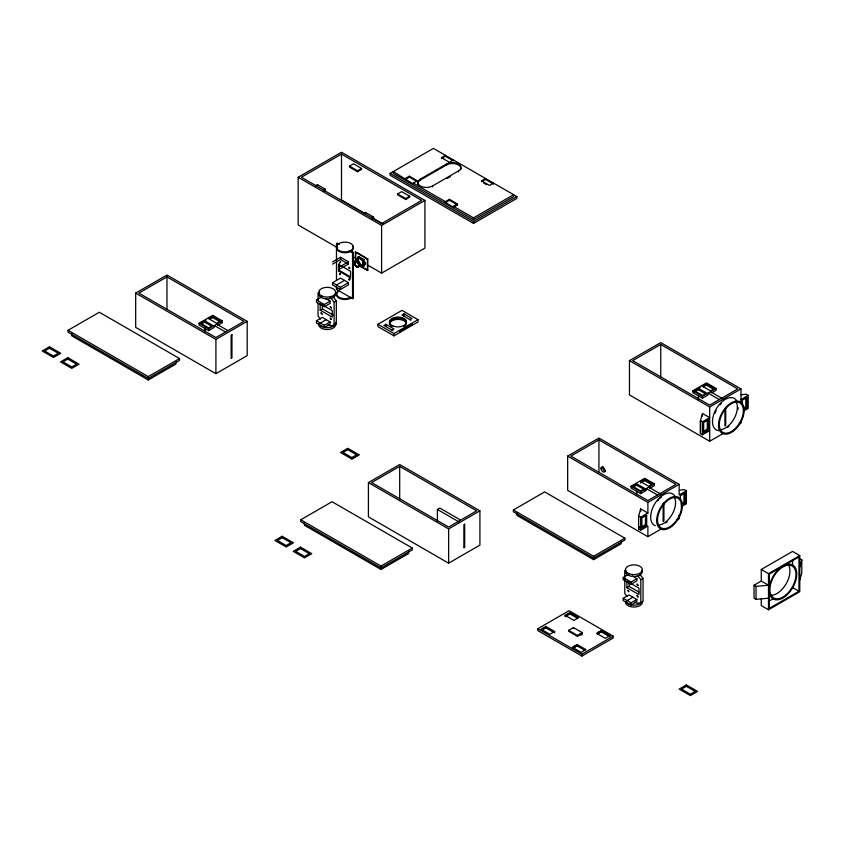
<?xml version="1.0" encoding="UTF-8"?>
<svg xmlns="http://www.w3.org/2000/svg" width="844" height="844" viewBox="0 0 844 844"><rect width="100%" height="100%" fill="white"/><g stroke="black" fill="none" stroke-linecap="round" stroke-linejoin="round"><path stroke-width="1.27" d="M679.167 484.361L598.945 438.047L567.664 456.108L567.664 490.375L647.886 536.689L647.886 526.044L640.659 530.211L638.655 529.051L638.634 516.074L640.659 508.9L647.886 513.068L647.886 502.423L679.167 484.361L679.167 495.006L686.383 490.839L686.383 503.805L681.235 506.79M761.267 599.166L761.267 605.602L768.494 609.769L799.774 591.707L799.774 555.584L792.558 551.417L761.267 569.478L761.267 581.052L754.051 585.219L754.051 598.196L756.055 599.346L768.494 598.196L768.494 573.646L761.267 569.478M768.494 609.769L768.494 598.196M316.447 320.762L316.437 322.978L324.296 327.525L330.109 324.17L330.12 321.944L322.26 317.407L316.447 320.762L324.307 325.299L330.12 321.944M322.313 296.613L316.5 299.968L316.5 302.184L324.36 306.72L330.173 303.365L330.173 301.15L325.689 298.554M321.3 304.315L332.241 310.624L332.219 317.101L320.182 310.149L320.203 303.682M320.182 310.149L322.397 308.872L322.408 304.99M324.296 327.525L324.307 325.299M324.36 306.72L324.37 304.505L330.173 301.15M623.167 598.28L623.157 600.506L631.027 605.043L636.83 601.688L636.84 599.472L628.98 594.936L623.167 598.28L631.027 602.827L636.84 599.472M628.073 574.69L623.231 577.486L623.22 579.701L631.08 584.238L636.893 580.883L636.904 578.668L632.409 576.072M626.913 587.667L626.923 581.199L629.118 582.466L629.118 586.39L626.913 587.667L638.94 594.619L638.961 588.152L631.301 583.731M631.027 605.043L631.027 602.827M631.08 584.238L631.09 582.022L636.904 578.668M359.386 265.955L367.773 270.375L367.773 258.802L366.37 258.686L365.768 257.642L357.74 253.01L356.78 253.559L355.377 252.061L355.377 261.06M357.74 253.01L357.297 253.422L355.377 252.061M365.41 269.426L365.937 268.835M340.174 273.087C341.535 276.452 337.927 273.34 340.195 273.772M638.655 529.051L639.33 526.656M700.467 420.639L702.472 413.454L709.688 417.632L702.472 421.8L700.467 420.639L700.467 433.605L702.472 434.765L709.688 430.598M799.774 567.157L801.779 559.983L799.774 558.823M799.774 580.134L801.779 572.949L801.8 559.952M366.591 258.707L357.381 253.221M337.632 247.746L298.175 224.968L298.175 177.261L341.493 152.247L424.922 200.418L424.922 248.115L381.604 273.129L368.068 265.322M341.493 154.104L301.382 177.261L381.604 223.576L421.705 200.418L341.493 154.104L341.493 199.954L365.22 213.648M315.424 185.828L317.428 184.667L325.446 189.299L325.446 190.227L323.442 191.388M349.511 166.141L353.52 163.831L361.548 168.462L361.548 169.391L357.529 171.701L349.511 167.07L349.511 166.141L357.529 170.773L361.548 168.462M68.047 330.299L99.339 312.238L179.55 358.552L179.55 360.409L148.27 378.471L68.047 332.156L68.047 330.299L148.27 376.614L179.55 358.552M135.684 293.1L166.975 275.038L247.186 321.353L247.186 355.63L215.906 373.692L135.684 327.377L135.684 293.1L215.906 339.415L247.186 321.353M166.975 276.895L138.891 293.1L215.906 337.568L243.979 321.353L166.975 276.895L166.975 309.315M323.442 190.459L325.446 189.299M390.097 173.41L433.415 148.407L516.834 196.568L516.834 198.424L473.516 223.428L390.097 175.267L390.097 173.41L473.516 221.582L516.834 196.568M405.331 178.506L409.351 176.196L417.369 180.827L413.36 183.137L413.36 184.066L393.304 171.564L393.304 173.41L473.516 219.725L513.627 196.568L513.627 194.711L473.516 217.868L453.471 206.295L453.471 207.223L445.442 202.592L445.442 201.663L413.36 183.137M405.331 179.434L409.351 177.113L417.369 181.745M441.433 158.588L445.442 156.277L453.471 160.909L453.471 159.98L449.451 162.301L441.433 157.67L445.442 155.349L445.442 156.277M458.482 170.984L432.413 186.028A8.503 4.916 0 0 1 420.375 186.028A8.503 4.916 0 0 1 420.375 179.086L446.444 164.031A8.503 4.916 0 0 1 458.482 164.031A8.503 4.916 0 0 1 458.482 170.984L458.482 171.902M418.17 184.752A8.503 4.916 0 0 1 420.375 180.015L446.444 164.96A8.503 4.916 0 0 1 456.72 164.179A8.503 4.916 0 0 1 460.687 169.707M363.553 213.616L365.558 212.456L373.575 217.087L373.575 218.016L371.571 219.176M397.64 193.93L401.66 191.62L409.678 196.251L409.678 197.169L405.669 199.49L397.64 194.858L397.64 193.93L405.669 198.562L409.678 196.251M371.571 218.248L373.575 217.087M447.141 178.453L450.548 176.491M225.411 331.935L214.302 325.52L214.302 327.377L208.69 330.616L199.057 325.056L199.057 323.21L212.699 315.329L222.32 320.889L222.32 322.746L217.826 325.341M204.67 320.794L200.503 323.21L208.69 327.926L212.857 325.52L204.67 320.794L204.67 322.186L211.833 326.322M205.482 320.425L206.284 319.96M212.699 316.162L208.521 318.578L216.708 323.294L220.875 320.889L212.699 316.162L212.699 317.555L220.875 322.281M201.547 323.99L204.67 322.186M209.565 319.359L212.699 317.555M298.175 177.261L381.604 225.422L424.922 200.418M222.32 320.889L208.69 328.759L208.69 330.616M332.557 261.904L340.575 257.272L348.435 261.809L348.435 264.035L340.417 268.666M332.557 264.13L340.575 259.498L348.435 264.035M349.321 250.921L352.528 252.778L353.33 252.314L353.33 298.164L352.528 298.628L336.482 289.365L336.482 286.749M445.442 201.663L449.451 199.342L457.48 203.974L457.48 204.902L454.473 206.643M485.553 179.434L481.544 181.745L481.544 180.827L485.553 178.506L485.553 179.434L493.571 184.066M338.486 264.362L350.524 271.304L350.524 277.792L338.486 270.84L338.486 264.362L339.288 263.898L339.288 270.375L350.228 276.695M445.442 202.592L449.451 200.271L457.48 204.902M340.417 266.44L348.435 261.809M356.738 260.416A1.139 0.654 60 0 1 357.139 258.918L357.94 259.382L357.94 257.103L359.143 256.418M357.139 258.918L358.341 258.222M71.656 333.359L71.656 335.764L148.27 379.99L175.942 364.017L175.942 361.612M338.486 270.84L339.288 270.375M453.471 206.295L457.48 203.974M493.571 183.137L489.562 185.458L481.544 180.827M357.94 257.103L363.152 260.121L364.365 259.424M366.612 258.538L367.773 258.802M363.152 260.121L363.152 262.389L364.365 261.693M363.152 262.389L363.964 262.853L365.167 262.157M364.365 265.818L363.152 266.514L363.152 264.246L364.808 264.214A1.139 0.654 60 0 0 365.61 263.75A1.139 0.654 60 0 0 364.808 262.368L364.007 261.904L364.007 259.635L358.784 256.618M332.557 282.74L340.575 278.109L348.435 282.656L348.435 284.871L340.417 289.503L332.557 284.966L332.557 282.74L340.417 287.287L348.435 282.656M363.152 264.246L363.964 264.7L365.167 264.014M336.482 285.008L344.51 280.377M366.612 270.122L367.773 270.375M336.482 289.365L337.283 288.901M328.094 324.592L330.099 325.742L334.108 325.288L334.108 302.131L336.323 300.854L333.106 296.772M320.372 323.03L326.185 319.676M334.108 325.288L336.323 324.012L336.323 300.854M377.912 324.286L401.976 310.392L418.023 319.654L418.023 321.975L393.948 335.87L377.912 326.607L377.912 324.286L393.948 333.549L418.023 319.654M391.943 330.078L393.948 328.917L385.93 324.286L383.925 325.446L392.945 330.658M409.994 319.654L411.999 318.504L403.981 313.873L401.976 315.023L410.996 320.235M351.779 458.978L359.038 454.789L347.77 448.28L340.512 452.479L351.779 458.978L359.006 454.789M300.77 519.777L332.051 501.716L412.273 548.03L412.273 549.887L380.992 567.949L300.77 521.634L300.77 519.777L380.992 566.092L412.273 548.03M368.406 482.589L399.697 464.527L479.909 510.831L479.909 545.108L448.628 563.17L368.406 516.855L368.406 482.589L448.628 528.903L479.909 510.831M399.697 466.373L371.613 482.589L448.628 527.046L476.702 510.831L399.697 466.373L399.697 498.793M723.097 433.51L709.688 441.243L629.466 394.929L629.466 360.662L660.757 342.601L740.969 388.915L740.969 403.453M660.757 344.447L632.673 360.662L709.688 405.12L737.761 388.915L660.757 344.447L660.757 376.867M437.392 521.297L437.392 509.449L439.798 508.056L460.581 520.052M598.945 439.893L570.871 456.108L647.886 500.566L675.96 484.361L598.945 439.893L598.945 472.313M304.378 522.837L304.378 525.242L380.992 569.478L408.665 553.495L408.665 551.09M719.193 399.497L708.084 393.082L708.084 394.929L702.472 398.178L692.84 392.618L692.84 390.761L706.481 382.891L716.102 388.451L716.102 390.297L711.608 392.893M694.285 390.761L698.452 388.356L706.639 393.082L702.472 395.488L694.285 390.761L694.285 392.154L698.452 389.749L705.616 393.884M699.254 387.987L700.056 387.523M706.481 383.725L702.303 386.13L710.49 390.856L714.657 388.451L706.481 383.725L706.481 385.117L713.634 389.253M703.347 386.921L706.481 385.117M716.102 388.451L702.472 396.321L702.472 398.178M513.384 509.955L544.665 491.894L624.887 538.208L624.887 540.054L593.596 558.116L513.384 511.802L513.384 509.955L593.596 556.27L624.887 538.208M629.466 360.662L709.688 406.977L740.969 388.915M740.969 399.56L748.195 395.393L748.195 408.369L744.07 410.743M703.432 431.432L707.283 429.206L708.485 429.902L708.485 419.711L703.674 422.485L703.674 432.677L708.485 429.902M743.859 408.085L745.79 406.977L746.993 407.673L746.993 397.482L742.171 400.256L742.171 404.076M744.102 409.34L746.993 407.673M657.381 494.943L646.282 488.528L646.282 490.375L640.659 493.624L631.038 488.064L631.038 486.207L644.679 478.337L654.3 483.897L654.3 485.743L649.806 488.338M738.743 424.479L740.969 423.182L740.969 420.544M636.65 483.802L632.483 486.207L640.659 490.934L644.837 488.528L636.65 483.802L636.65 485.194L644.837 489.91M644.679 479.17L640.501 481.576L648.688 486.302L652.855 483.897L644.679 479.17L644.679 480.563L651.832 484.688M632.483 487.6L636.65 485.194M640.501 482.968L644.679 480.563M654.3 483.897L640.659 491.767L640.659 493.624M638.655 516.085L640.659 517.235L647.886 513.068M641.63 526.878L645.481 524.651L646.683 525.348L646.683 515.156L641.862 517.931L641.862 528.122L646.683 525.348M681.097 504.09L683.978 502.423L685.18 503.119L685.18 492.928L680.369 495.702L680.369 499.521M681.33 505.334L685.18 503.119M516.992 513.015L516.992 515.42L593.596 559.646L621.279 543.673L621.279 541.257M647.886 536.689L661.295 528.945M676.93 519.915L679.167 518.627L679.167 515.083M537.797 628.738L569.088 610.676L613.208 636.154L613.208 638.001L581.917 656.062L537.797 630.595L537.797 628.738L581.917 654.216L613.208 636.154M554.645 631.523L545.825 626.427L541.004 629.202L549.834 634.298L554.645 631.523L554.645 632.905M565.069 615.308L569.89 612.533L578.71 617.629L573.899 620.403L565.069 615.308L565.069 616.7L569.89 613.926L577.602 618.378M541.806 630.13L545.825 627.82L553.537 632.272M634.815 602.11L636.819 603.27L640.828 602.806L640.828 579.649L643.044 578.372L639.836 574.3M568.687 630.362L573.498 627.588L582.318 632.683L582.318 633.601L577.507 636.387L568.687 631.291L568.687 630.362L577.507 635.458L582.318 632.683M627.103 600.559L632.905 597.204M640.828 602.806L643.044 601.529L643.044 578.372M577.106 644.489L572.295 647.264L581.115 652.359L585.926 649.585L577.106 644.489L577.106 646.346M601.361 630.479L596.55 633.264L605.38 638.359L610.191 635.574L601.361 630.479L601.361 632.335M572.295 648.656L577.106 645.882L584.829 650.334M597.352 634.192L601.361 631.871L610.191 636.967M768.494 573.646L799.774 555.584M768.578 601.382L773.146 598.744M798.973 591.243L769.295 608.376L769.295 574.11L798.973 556.977L798.973 591.243L792.558 587.54M334.308 324.233L336.323 324.012M741.211 394.707L746.191 394.243L748.195 395.393M679.409 490.142L684.379 489.678L686.383 490.839M754.051 585.219L756.055 586.38L768.494 585.219L761.267 581.052M340.691 261.461C340.797 263.687 338.497 262.706 340.195 262.189M349.922 278.362L349.405 279.111M483.549 182.905L486.555 184.646M710.49 391.69L722.707 398.748M692.84 390.761L702.588 396.385M323.442 189.067L325.446 190.227M371.571 216.855L373.575 218.016M373.122 218.216L383.292 224.093M339.425 244.285L337.283 243.051L336.482 243.515L336.482 280.197M351.188 251.079L353.33 252.314M353.414 256.861L355.672 258.158M361.074 265.311L363.152 266.514M360.747 266.324L365.768 269.215M403.843 318.863L405.985 320.098M400.636 317.523L405.985 320.604M648.688 487.136L660.905 494.194M316.5 299.968L324.37 304.505M631.038 486.207L640.775 491.83M322.397 308.872L333.338 315.192M567.664 456.108L647.886 502.423M216.708 324.128L227.817 330.542M199.057 323.21L208.806 328.833M623.231 577.486L631.09 582.022M629.118 586.39L638.971 592.077M437.392 509.449L459.273 522.077M349.922 268.181C347.886 265.248 349.057 270.344 349.638 267.896M349.638 279.48C349.057 281.917 347.886 276.832 349.922 279.754M637.621 575.576L640.828 579.649M627.187 596.602L624.782 593.543L624.782 570.386M330.099 297.035L334.108 302.131M320.467 319.074L318.061 316.025L318.061 303.154M792.558 559.857L792.558 566.451M756.034 586.369L756.034 599.377M745.79 396.786L745.79 406.977M725.734 407.494L725.734 425.503L724.933 425.967L724.933 409.234M709.688 406.977L709.688 441.243M707.283 420.291L707.283 429.206M702.472 413.454L702.472 416.05M702.472 421.8L702.472 434.765M700.446 420.628L700.446 433.637M698.452 388.356L698.452 389.749M698.452 395.804L698.452 399.666M683.978 493.508L683.978 502.423M663.922 502.929L663.922 520.948L663.12 521.413L663.12 503.393M645.481 515.737L645.481 524.651M640.659 508.9L640.659 511.496M640.659 517.235L640.659 530.211M636.65 491.25L636.65 495.111M598.955 631.871L598.955 633.264M593.596 556.27L593.596 559.646M581.917 654.216L581.917 656.062M579.912 634.066L579.912 634.994M577.507 635.458L577.507 636.387M574.701 645.882L574.701 647.728M573.498 627.588L573.498 628.506M569.89 612.533L569.89 614.39M567.484 613.926L567.484 615.772M545.825 626.427L545.825 628.284M543.409 627.82L543.409 629.666M473.516 217.868L473.516 219.725M473.516 221.582L473.516 223.428M449.451 199.342L449.451 200.271M448.628 528.903L448.628 563.17M446.444 164.031L446.444 164.96M432.413 186.028L432.413 186.957M420.375 179.086L420.375 180.015M409.351 176.196L409.351 177.113M405.669 198.562L405.669 199.49M403.981 313.873L403.981 316.183M393.948 333.549L393.948 335.87M385.93 324.286L385.93 326.607M381.604 225.422L381.604 273.129M380.992 566.092L380.992 569.478M367.414 259.002L367.414 270.586M365.558 212.456L365.558 213.384M364.007 263.75L364.007 266.018M357.529 170.773L357.529 171.701M355.735 251.85L355.735 260.859M352.528 252.778L352.528 298.628M340.575 257.272L340.575 259.498M340.417 287.287L340.417 289.503M318.061 292.868L318.061 300.58M317.428 184.667L317.428 185.596M215.906 339.415L215.906 373.692M205.482 328.147L205.482 330.721M204.67 328.253L204.67 332.114M148.27 376.614L148.27 379.99M674.831 498.319A17.017 9.822 -60 0 1 671.265 515.779A17.017 9.822 -60 0 1 657.508 525.105M657.508 501.041A17.017 9.822 -60 0 1 658.763 499.595M660.071 498.276A17.017 9.822 -60 0 1 661.432 497.116M655.271 525.717A18.157 10.476 -60 0 1 655.271 503.003A18.157 10.476 -60 0 1 674.641 495.766M667.203 521.666A18.157 10.476 -60 0 1 665.758 522.911M735.746 401.195A17.017 9.822 -60 0 1 733.837 419.067A17.017 9.822 -60 0 1 719.31 429.659M714.91 413.222A17.017 9.822 -60 0 1 716.113 410.543M719.932 404.856A17.017 9.822 -60 0 1 721.219 403.474M718.909 430.693A18.157 10.476 -60 0 1 716.25 408.918A18.157 10.476 -60 0 1 736.443 400.33M738.141 407.62A18.157 10.476 -60 0 1 737.972 409.435M729.016 426.231A18.157 10.476 -60 0 1 727.56 427.465M788.813 565.491A18.431 10.645 -60 0 1 785.986 584.069A18.431 10.645 -60 0 1 771.226 595.336M605.57 471.195A2.838 1.635 60 0 1 603.144 469.433A2.838 1.635 60 0 1 602.827 466.447M582.075 634.393A6.805 3.925 0 0 1 581.674 635.036M352.718 246.047A8.451 4.885 0 0 1 344.911 252.799A8.451 4.885 0 0 1 337.104 246.047M353.193 293.744A8.451 4.885 0 0 1 353.193 295.643M351.937 297.404A8.451 4.885 0 0 1 340.216 298.755A8.451 4.885 0 0 1 337.885 291.982M350.882 297.215A8.451 4.885 0 0 1 338.929 297.215A8.451 4.885 0 0 1 338.929 290.315M353.193 292.815A8.451 4.885 0 0 1 353.193 294.714M389.453 324.286A8.503 4.916 0 0 1 397.134 319.401A8.503 4.916 0 0 1 406.312 323.336M389.622 324.349A8.503 4.916 0 0 1 396.3 318.568A8.503 4.916 0 0 1 406.312 322.429M406.312 323.832A8.503 4.916 0 0 1 403.981 326.354M391.943 326.354A8.503 4.916 0 0 1 394.707 318.336A8.503 4.916 0 0 1 406.47 322.883M642.337 601.74A8.451 4.885 0 0 1 633.918 607.047A8.451 4.885 0 0 1 625.488 601.74M641.577 602.373A8.451 4.885 0 0 1 633.179 605.18A8.451 4.885 0 0 1 625.752 601.572M642.073 570.333A8.451 4.885 0 0 1 633.918 576.473A8.451 4.885 0 0 1 625.752 570.333M335.606 293.649A8.451 4.885 0 0 1 325.721 298.882A8.451 4.885 0 0 1 319.528 292.013M335.606 324.223A8.451 4.885 0 0 1 326.449 329.508A8.451 4.885 0 0 1 319.021 323.379M335.353 324.054A8.451 4.885 0 0 1 327.187 327.672A8.451 4.885 0 0 1 319.021 324.054M335.606 322.366A8.451 4.885 0 0 1 335.606 323.22M363.964 262.853A1.139 0.654 60 0 1 364.766 264.246A1.139 0.654 60 0 1 363.964 264.7M358.141 260.416A3.408 1.962 60 0 1 360.388 258.95A3.408 1.962 60 0 1 362.941 262.822A3.408 1.962 60 0 1 361.021 264.805M357.371 259.593A1.139 0.654 60 0 1 357.983 258.422M355.514 261.081A3.408 1.962 60 0 1 358.362 261.102A3.408 1.962 60 0 1 360.124 265.174A3.408 1.962 60 0 1 357.74 266.208M355.746 261.323A3.059 1.772 60 0 1 359.417 262.811A3.059 1.772 60 0 1 358.162 266.124M355.746 263.233A3.059 1.772 60 0 1 355.619 262.695M321.068 312.86L322.102 314.147L321.068 312.86M330.32 306.625L331.365 307.923L330.32 306.625M330.289 318.177L331.333 319.475L330.289 318.177M627.788 590.378L628.822 591.676L627.788 590.378M637.041 584.143L638.085 585.441L637.041 584.143M637.009 595.706L638.053 596.993L637.009 595.706M49.458 346.778L42.2 350.977L53.467 357.476L60.726 353.288L49.458 346.778M49.458 348.192L44.648 350.977L53.467 356.062L58.278 353.288L49.458 348.192M67.784 357.666L60.525 361.865L71.793 368.364L79.051 364.175L67.784 357.666M67.784 359.08L62.973 361.865L71.793 366.961L76.614 364.175L67.784 359.08M231.952 334.783L231.15 335.247L231.15 358.405L231.952 357.94L231.952 334.783M412.399 323.801L399.571 331.724L412.399 323.801M347.77 449.694L342.959 452.479L351.779 457.575L356.59 454.789L347.77 449.694M282.181 536.267L274.922 540.455L286.19 546.965L293.448 542.766L282.181 536.267M282.181 537.681L277.37 540.455L286.19 545.551L291.001 542.766L282.181 537.681M300.506 547.155L293.248 551.343L304.515 557.852L311.774 553.664L300.506 547.155M300.506 548.568L295.695 551.343L304.515 556.439L309.337 553.664L300.506 548.568M464.675 524.272L463.873 524.725L463.873 547.883L464.675 547.429L464.675 524.272M686.383 684.948L679.167 689.115L690.403 695.593L697.619 691.426L686.383 684.948M686.383 686.33L681.572 689.115L690.403 694.211L695.213 691.426L686.383 686.33M671.771 526.382A18.157 10.476 -60 0 0 679.378 497.865A18.157 10.476 -60 0 0 657.476 514.967A18.157 10.476 -60 0 0 671.771 526.382M671.634 525.548A17.017 9.822 -60 0 0 678.755 498.815A17.017 9.822 -60 0 0 658.236 514.851A17.017 9.822 -60 0 0 671.634 525.548M733.573 430.936A18.157 10.476 -60 0 0 741.18 402.419A18.157 10.476 -60 0 0 719.288 419.521A18.157 10.476 -60 0 0 733.573 430.936M733.436 430.102A17.017 9.822 -60 0 0 740.568 403.379A17.017 9.822 -60 0 0 720.037 419.405A17.017 9.822 -60 0 0 733.436 430.102M786.313 595.526A19.57 11.299 -60 0 0 792.864 565.121A19.57 11.299 -60 0 0 769.622 585.293A19.57 11.299 -60 0 0 786.313 595.526M786.112 594.746A18.431 10.645 -60 0 0 792.284 566.102A18.431 10.645 -60 0 0 770.393 585.103A18.431 10.645 -60 0 0 786.112 594.746M600.96 468.378A2.838 1.635 60 0 0 603.966 472.123A2.838 1.635 60 0 0 603.966 468.114A2.838 1.635 60 0 0 600.96 468.378M339.33 250.657A8.451 4.885 0 0 0 353.193 247.936A8.451 4.885 0 0 0 342.189 242.365A8.451 4.885 0 0 0 339.33 250.657M393.705 326.227A8.503 4.916 0 0 0 406.47 321.975A8.503 4.916 0 0 0 393.705 317.724A8.503 4.916 0 0 0 393.705 326.227M629.065 573.741A8.451 4.885 0 0 0 642.337 570.175A8.451 4.885 0 0 0 630.341 565.322A8.451 4.885 0 0 0 629.065 573.741M322.345 296.223A8.451 4.885 0 0 0 335.606 292.646A8.451 4.885 0 0 0 323.621 287.804A8.451 4.885 0 0 0 322.345 296.223M354.775 262.811A3.059 1.772 60 0 0 358.141 266.672A3.059 1.772 60 0 0 357.898 262.199A3.059 1.772 60 0 0 354.775 262.811M354.586 262.716A3.334 1.931 60 0 0 358.246 266.915A3.334 1.931 60 0 0 357.983 262.051A3.334 1.931 60 0 0 354.586 262.716M354.185 262.948A3.334 1.931 60 0 0 357.845 267.147A3.334 1.931 60 0 0 357.582 262.284A3.334 1.931 60 0 0 354.185 262.948M354.374 263.043A3.059 1.772 60 0 0 357.74 266.904A3.059 1.772 60 0 0 357.497 262.431A3.059 1.772 60 0 0 354.374 263.043"/></g></svg>
